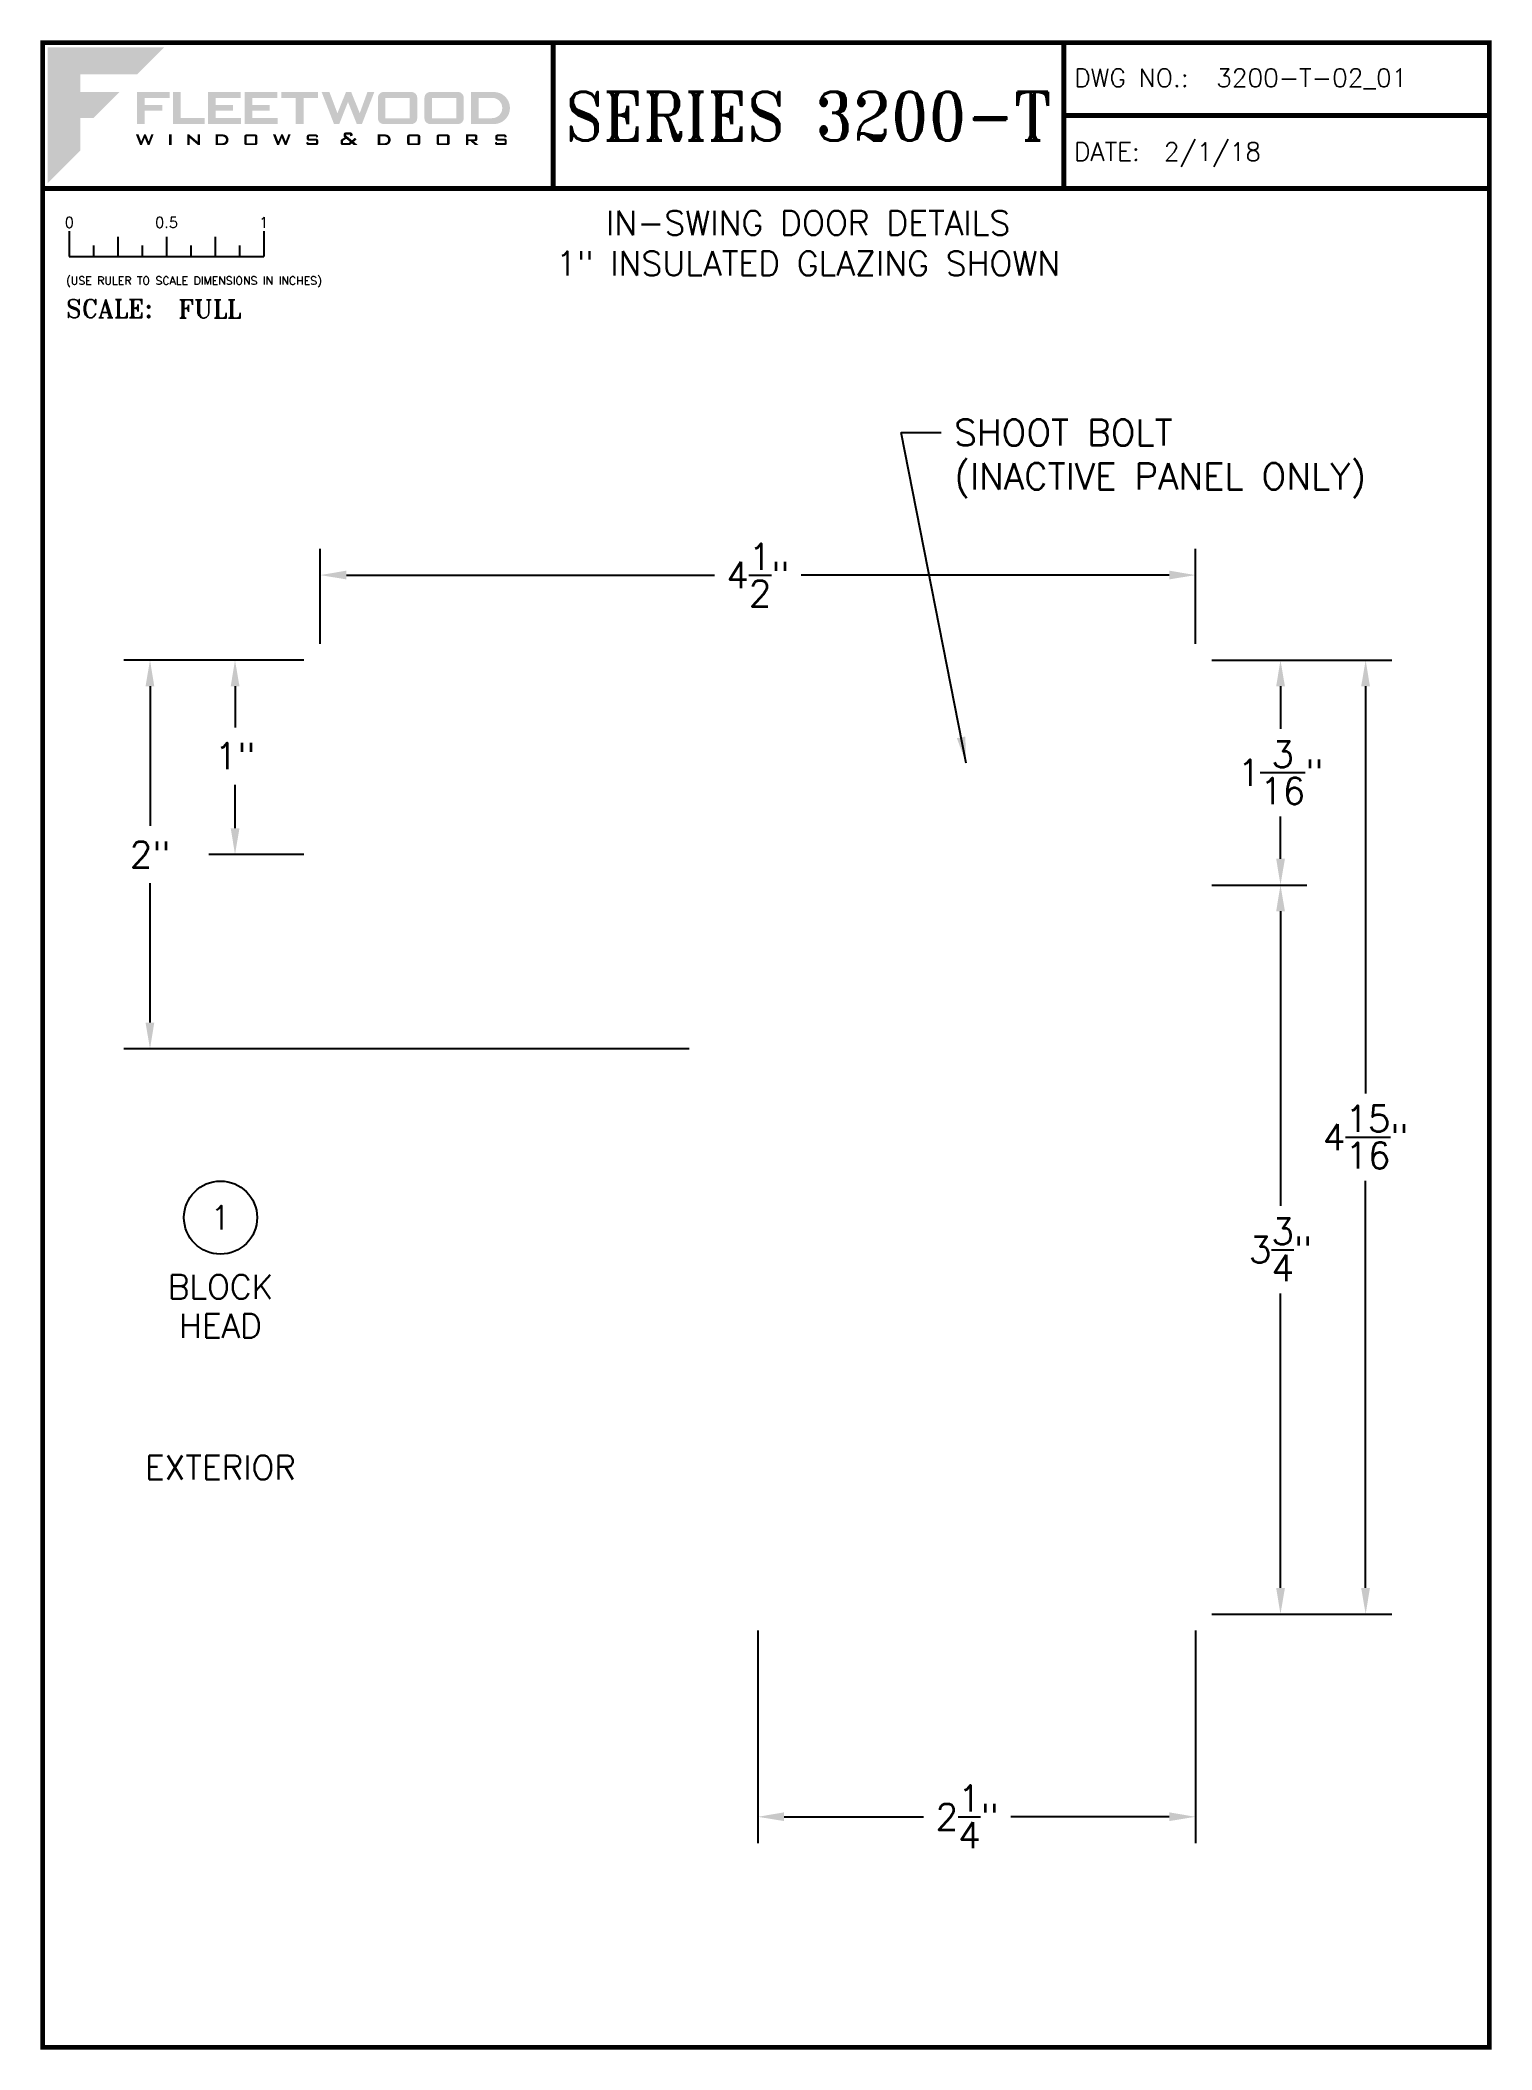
# Paper-space layout 'DETAIL 1' of a CAD drawing. Extents: x 0.3 to 7.8, y 0.1 to 10.4.
import ezdxf
from ezdxf.enums import TextEntityAlignment as Align

# ---------------------------------------------------------------- set-up
doc = ezdxf.new("R2010")
doc.units = 0
doc.header["$MEASUREMENT"] = 0
doc.layers.get('0').update_dxf_attribs({"linetype": 'CONTINUOUS'})
doc.layers.get('DEFPOINTS').update_dxf_attribs({"linetype": 'CONTINUOUS'})
for name, color, linetype in [('Ballons', 7, 'CONTINUOUS'), ('DIM', 7, 'CONTINUOUS'), ('TEXT', 7, 'CONTINUOUS')]:
    doc.layers.add(name, color=color, linetype=linetype)
doc.layers.add('VP', color=40, linetype='CONTINUOUS', plot=False)
doc.layers.get('VP').off()
doc.styles.add('ROMANS', font='romans')
doc.styles.add('ROMANT', font='romant')
doc.styles.add('SIMPLEX-094', font='simplex.shx', dxfattribs={"height": 0.094})
doc.styles.get("Standard").update_dxf_attribs({"font": 'simplex.shx'})
doc.dimstyles.new('FULL SCALE', dxfattribs={"dimscale": 0.75, "dimtxt": 0.18, "dimasz": 0.18, "dimexe": 0.18, "dimexo": 0.125, "dimgap": 0.09, "dimtad": 0, "dimtih": 1, "dimtoh": 1, "dimdec": 4, "dimzin": 0, "dimdsep": 46, "dimlunit": 4, "dimtxsty": 'Standard', "dimcen": 0.09, "dimadec": 0, "dimazin": 0, "dimtfac": 1, "dimtdec": 4, "dimtofl": 0, "dimtmove": 0, "dimatfit": 3, "dimfxl": 1, "dimtolj": 1, "dimtzin": 0, "dimarcsym": 0})

# ---------------------------------------------------------------- blocks, each defined once
blk = doc.blocks.new('*D44')
at = {"layer": 'DEFPOINTS', "color": 0}
for p in [(0.865, 7.261), (1.75, 7.261), (3.731, 5.261)]:
    blk.add_point(p, dxfattribs=at)
at = {"layer": 'TEXT', "color": 0, "lineweight": -2}
for p, q in [((1.656, 7.261), (0.73, 7.261)), ((0.865, 7.126), (0.865, 6.408)), ((0.865, 5.396), (0.865, 6.113)), ((3.637, 5.261), (0.73, 5.261))]:
    blk.add_line(p, q, dxfattribs=at)
at = {"layer": 'TEXT', "color": 0}
for points in [[(0.842, 7.126), (0.887, 7.126), (0.865, 7.261)], [(0.842, 5.396), (0.887, 5.396), (0.865, 5.261)]]:
    blk.add_solid(points, dxfattribs=at)
at = {"layer": 'TEXT', "color": 0, "insert": (0.865, 6.261), "char_height": 0.135, "attachment_point": 5}
blk.add_mtext('\\A1;2"', dxfattribs=at)
blk = doc.blocks.new('*D45')
at = {"layer": 'DEFPOINTS', "color": 0}
for p in [(1.74, 7.698), (1.74, 7.251), (6.24, 7.251)]:
    blk.add_point(p, dxfattribs=at)
at = {"layer": 'TEXT', "color": 0, "lineweight": -2}
for p, q in [((1.74, 7.344), (1.74, 7.833)), ((6.24, 7.344), (6.24, 7.833)), ((1.875, 7.698), (3.768, 7.698)), ((6.105, 7.698), (4.212, 7.698))]:
    blk.add_line(p, q, dxfattribs=at)
at = {"layer": 'TEXT', "color": 0}
for points in [[(1.875, 7.721), (1.875, 7.676), (1.74, 7.698)], [(6.105, 7.721), (6.105, 7.676), (6.24, 7.698)]]:
    blk.add_solid(points, dxfattribs=at)
at = {"layer": 'TEXT', "color": 0, "insert": (3.99, 7.698), "char_height": 0.135, "attachment_point": 5}
blk.add_mtext('\\A1;4{\\H1.000000x;\\S1/2;}"', dxfattribs=at)
blk = doc.blocks.new('Fleetwood_Logo_6-10-15')
at = {"true_color": 0x144494}
h = blk.add_hatch(color=154, dxfattribs=at)
h.dxf.hatch_style = 1
h.paths.add_polyline_path([(0.2526, -0.0017), (0.0019, -0.0017), (0.0019, -0.2942), (0.0725, -0.2236), (0.0725, -0.1535), (0.1007, -0.1535), (0.1567, -0.0976), (0.0725, -0.0976), (0.0725, -0.0596), (0.1946, -0.0596)])
at = {"true_color": 0x656b6f}
h = blk.add_hatch(color=251, dxfattribs=at)
h.dxf.hatch_style = 1
h.paths.add_polyline_path([(0.2487, -0.1256), (0.2112, -0.1256), (0.2112, -0.1102), (0.2647, -0.1102), (0.2647, -0.0976), (0.1946, -0.0976), (0.1946, -0.1667), (0.2112, -0.1667), (0.2112, -0.1377), (0.2487, -0.1377)])
h = blk.add_hatch(color=251, dxfattribs=at)
h.dxf.hatch_style = 1
h.paths.add_polyline_path([(0.2886, -0.0976), (0.272, -0.0976), (0.272, -0.1667), (0.3401, -0.1667), (0.3401, -0.1535), (0.2886, -0.1535)])
h = blk.add_hatch(color=251, dxfattribs=at)
h.dxf.hatch_style = 1
h.paths.add_polyline_path([(0.4175, -0.0976), (0.3474, -0.0976), (0.3474, -0.1667), (0.4185, -0.1667), (0.4185, -0.1534), (0.364, -0.1534), (0.364, -0.1377), (0.4015, -0.1377), (0.4015, -0.1256), (0.364, -0.1256), (0.364, -0.1102), (0.4175, -0.1102)])
h = blk.add_hatch(color=251, dxfattribs=at)
h.dxf.hatch_style = 1
h.paths.add_polyline_path([(0.4965, -0.0976), (0.4264, -0.0976), (0.4264, -0.1667), (0.4975, -0.1667), (0.4975, -0.1534), (0.443, -0.1534), (0.443, -0.1377), (0.4804, -0.1377), (0.4804, -0.1256), (0.443, -0.1256), (0.443, -0.1102), (0.4965, -0.1102)])
h = blk.add_hatch(color=251, dxfattribs=at)
h.dxf.hatch_style = 1
h.paths.add_polyline_path([(0.5842, -0.0976), (0.5054, -0.0976), (0.5054, -0.1102), (0.5365, -0.1102), (0.5365, -0.1667), (0.5531, -0.1667), (0.5531, -0.1102), (0.5842, -0.1102)])
h = blk.add_hatch(color=251, dxfattribs=at)
h.dxf.hatch_style = 1
h.paths.add_polyline_path([(0.6089, -0.0976), (0.5921, -0.0976), (0.6188, -0.1667), (0.63, -0.1667), (0.6489, -0.1192), (0.6679, -0.1667), (0.6789, -0.1667), (0.7056, -0.0976), (0.6908, -0.0976), (0.6742, -0.1433), (0.6558, -0.0976), (0.6446, -0.0976), (0.6261, -0.1433)])
h = blk.add_hatch(color=251, dxfattribs=at)
h.dxf.hatch_style = 1
h.paths.add_polyline_path([(0.7853, -0.0976), (0.726, -0.0976, 0.414214), (0.7133, -0.1102), (0.7133, -0.154, 0.414214), (0.726, -0.1667), (0.7853, -0.1667, 0.414214), (0.798, -0.154), (0.798, -0.1102, 0.414214)])
h.paths.add_polyline_path([(0.7819, -0.1102), (0.7819, -0.154), (0.7294, -0.154), (0.7294, -0.1102)], flags=16)
h = blk.add_hatch(color=251, dxfattribs=at)
h.dxf.hatch_style = 1
h.paths.add_polyline_path([(0.8856, -0.0976), (0.8262, -0.0976, 0.414214), (0.8136, -0.1102), (0.8136, -0.154, 0.414214), (0.8262, -0.1667), (0.8856, -0.1667, 0.414214), (0.8982, -0.154), (0.8982, -0.1102, 0.414214)])
h.paths.add_polyline_path([(0.8822, -0.1102), (0.8822, -0.154), (0.8296, -0.154), (0.8296, -0.1102)], flags=16)
h = blk.add_hatch(color=251, dxfattribs=at)
h.dxf.hatch_style = 1
h.paths.add_polyline_path([(0.9632, -0.0976), (0.914, -0.0976), (0.914, -0.1667), (0.9632, -0.1667, 1)])
h.paths.add_polyline_path([(0.9301, -0.1102), (0.9593, -0.1102, -1), (0.9593, -0.154), (0.9301, -0.154)], flags=16)
h = blk.add_hatch(color=7)
h.dxf.hatch_style = 1
h.paths.add_polyline_path([(0.2301, -0.1891), (0.2251, -0.1891), (0.2196, -0.2043), (0.2134, -0.1891), (0.2097, -0.1891), (0.2035, -0.2043), (0.1978, -0.1891), (0.1922, -0.1891), (0.2011, -0.2121), (0.2048, -0.2121), (0.2112, -0.1963), (0.2175, -0.2121), (0.2212, -0.2121)])
h = blk.add_hatch(color=7)
h.dxf.hatch_style = 1
h.paths.add_polyline_path([(0.2691, -0.1891), (0.2637, -0.1891), (0.2637, -0.2118), (0.2637, -0.2121), (0.2691, -0.2121)])
h = blk.add_hatch(color=7)
h.dxf.hatch_style = 1
h.paths.add_polyline_path([(0.3077, -0.1964), (0.3259, -0.2121), (0.3298, -0.2121), (0.3298, -0.1891), (0.325, -0.1891), (0.325, -0.2047), (0.3067, -0.1891), (0.3029, -0.1891), (0.3029, -0.2121), (0.3077, -0.2121)])
h = blk.add_hatch(color=7)
h.dxf.hatch_style = 1
h.paths.add_polyline_path([(0.3801, -0.1891), (0.3637, -0.1891), (0.3637, -0.2121), (0.3801, -0.2121, 1)])
h.paths.add_polyline_path([(0.3691, -0.2079), (0.3691, -0.1933), (0.3788, -0.1933, -1), (0.3788, -0.2079)], flags=16)
h = blk.add_hatch(color=7)
h.dxf.hatch_style = 1
h.paths.add_polyline_path([(0.4537, -0.2079), (0.4537, -0.1933, 0.414214), (0.4495, -0.1891), (0.4297, -0.1891, 0.414214), (0.4255, -0.1933), (0.4255, -0.2079, 0.414214), (0.4297, -0.2121), (0.4495, -0.2121, 0.414214)])
h.paths.add_polyline_path([(0.4308, -0.2079), (0.4308, -0.1933), (0.4484, -0.1933), (0.4484, -0.2079)], flags=16)
h = blk.add_hatch(color=7)
h.dxf.hatch_style = 1
h.paths.add_polyline_path([(0.5253, -0.1891), (0.5203, -0.1891), (0.5148, -0.2043), (0.5087, -0.1891), (0.5049, -0.1891), (0.4988, -0.2043), (0.493, -0.1891), (0.4874, -0.1891), (0.4963, -0.2121), (0.5001, -0.2121), (0.5064, -0.1963), (0.5127, -0.2121), (0.5164, -0.2121)])
h = blk.add_hatch(color=7)
h.dxf.hatch_style = 1
h.paths.add_polyline_path([(0.5801, -0.1891), (0.5643, -0.1891, 0.414214), (0.56, -0.1933), (0.56, -0.1981, 0.414214), (0.5643, -0.2024), (0.58, -0.2024), (0.58, -0.2078), (0.5637, -0.2078), (0.5637, -0.2052), (0.5591, -0.2062), (0.5591, -0.2078, 0.414214), (0.5634, -0.2121), (0.5805, -0.2121, 0.414214), (0.5848, -0.2078), (0.5848, -0.2024, 0.414214), (0.5805, -0.1982), (0.5648, -0.1982), (0.5648, -0.193), (0.5798, -0.193), (0.5798, -0.1958), (0.5843, -0.1948), (0.5843, -0.1933, 0.414214)])
h = blk.add_hatch(color=7)
h.dxf.hatch_style = 1
h.paths.add_polyline_path([(0.645, -0.1913, -0.222262), (0.6447, -0.1906), (0.6447, -0.1892), (0.6535, -0.1892), (0.6535, -0.193), (0.6587, -0.1918), (0.6587, -0.189, 0.414214), (0.6544, -0.1847), (0.6437, -0.1847, 0.414214), (0.6394, -0.189), (0.6394, -0.1922, 0.222262), (0.6407, -0.1948), (0.6415, -0.1955), (0.6345, -0.1998, 0.260684), (0.6329, -0.2027), (0.6329, -0.2078, 0.414214), (0.6372, -0.2121), (0.6514, -0.2121, 0.17577), (0.6536, -0.2113), (0.657, -0.2085), (0.6614, -0.2121), (0.6699, -0.2121), (0.6613, -0.2049), (0.6676, -0.1997), (0.6637, -0.1964), (0.6574, -0.2017)])
h.paths.add_polyline_path([(0.6532, -0.2052), (0.6509, -0.2072, -0.17577), (0.6502, -0.2074), (0.6382, -0.2074), (0.6382, -0.2033, -0.260684), (0.6387, -0.2025), (0.6451, -0.1985)], flags=16)
h = blk.add_hatch(color=7)
h.dxf.hatch_style = 1
h.paths.add_polyline_path([(0.7294, -0.1891), (0.713, -0.1891), (0.713, -0.2121), (0.7294, -0.2121, 1)])
h.paths.add_polyline_path([(0.7184, -0.2079), (0.7184, -0.1933), (0.7281, -0.1933, -1), (0.7281, -0.2079)], flags=16)
h = blk.add_hatch(color=7)
h.dxf.hatch_style = 1
h.paths.add_polyline_path([(0.8045, -0.2079), (0.8045, -0.1933, 0.414214), (0.8003, -0.1891), (0.7805, -0.1891, 0.414214), (0.7763, -0.1933), (0.7763, -0.2079, 0.414214), (0.7805, -0.2121), (0.8003, -0.2121, 0.414214)])
h.paths.add_polyline_path([(0.7816, -0.2079), (0.7816, -0.1933), (0.7992, -0.1933), (0.7992, -0.2079)], flags=16)
h = blk.add_hatch(color=7)
h.dxf.hatch_style = 1
h.paths.add_polyline_path([(0.8678, -0.2079), (0.8678, -0.1933, 0.414214), (0.8636, -0.1891), (0.8438, -0.1891, 0.414214), (0.8396, -0.1933), (0.8396, -0.2079, 0.414214), (0.8438, -0.2121), (0.8636, -0.2121, 0.414214)])
h.paths.add_polyline_path([(0.8449, -0.2079), (0.8449, -0.1933), (0.8624, -0.1933), (0.8624, -0.2079)], flags=16)
h = blk.add_hatch(color=7)
h.dxf.hatch_style = 1
h.paths.add_polyline_path([(0.9277, -0.1993), (0.9277, -0.1933, 0.414214), (0.9235, -0.1891), (0.9028, -0.1891), (0.9028, -0.2121), (0.9082, -0.2121), (0.9082, -0.2035), (0.9131, -0.2035), (0.9224, -0.2121), (0.9303, -0.2121), (0.9197, -0.2035), (0.9235, -0.2035, 0.414214)])
h.paths.add_polyline_path([(0.9082, -0.1993), (0.9082, -0.1933), (0.9214, -0.1933, -0.414214), (0.9224, -0.1943), (0.9224, -0.1983, -0.414214), (0.9214, -0.1993)], flags=16)
h = blk.add_hatch(color=7)
h.dxf.hatch_style = 1
h.paths.add_polyline_path([(0.9867, -0.1982), (0.971, -0.1982), (0.971, -0.193), (0.9859, -0.193), (0.9859, -0.1958), (0.9905, -0.1948), (0.9905, -0.1933, 0.414214), (0.9863, -0.1891), (0.9705, -0.1891, 0.414214), (0.9662, -0.1933), (0.9662, -0.1981, 0.414214), (0.9705, -0.2024), (0.9862, -0.2024), (0.9862, -0.2078), (0.9699, -0.2078), (0.9699, -0.2052), (0.9653, -0.2062), (0.9653, -0.2078, 0.414214), (0.9696, -0.2121), (0.9867, -0.2121, 0.414214), (0.991, -0.2078), (0.991, -0.2024, 0.414214)])
blk = doc.blocks.new('A-SIZE_P')
at = {"const_width": 0.025}
blk.add_lwpolyline([(0.313, 0.125), (7.751, 0.125), (7.751, 10.437), (0.313, 10.437)], close=True, dxfattribs=at)
for points in [[(2.938, 10.437), (2.938, 9.687)], [(5.563, 10.437), (5.563, 9.687)], [(5.563, 10.062), (7.751, 10.062)], [(0.313, 9.687), (7.751, 9.687)]]:
    blk.add_lwpolyline(points, dxfattribs=at)
at = {"xscale": 2.387023416083395, "yscale": 2.387023416083395, "zscale": 2.387023416083395}
blk.add_blockref('Fleetwood_Logo_6-10-15', (0.334, 10.416), dxfattribs=at)
for s, style, p in [('DWG NO.:', 'SIMPLEX-094', (5.617, 10.209)), ('DATE:', 'SIMPLEX-094', (5.616, 9.829)), ('SCALE:', 'ROMANT', (0.433, 9.022))]:
    blk.add_text(s, height=0.094, dxfattribs=dict(style=style)).set_placement(p)
for tag, p, style in [('DWG_NO', (6.346, 10.209), 'SIMPLEX-094'), ('DATE', (6.077, 9.829), 'SIMPLEX-094'), ('SCALE', (1.011, 9.02), 'ROMANT')]:
    blk.add_attdef(tag, p, '', height=0.094, dxfattribs=dict(style=style))
for tag, height, style, width, p, p2 in [('DWG_NO_F', 0.094, 'SIMPLEX-094', 1.745692, (6.347, 10.209), (7.683, 10.209)), ('PRODUCT', 0.25, 'ROMANT', 1.390728, (3.001, 9.934), (5.5, 9.934))]:
    blk.add_attdef(tag, text='', height=height, dxfattribs=dict(style=style, width=width)).set_placement(p, p2, align=Align.FIT)
blk = doc.blocks.new('Full')
for p, q in [((0.137, -0.219), (0.137, -0.35)), ((0.262, -0.294), (0.262, -0.35)), ((0.387, -0.249), (0.387, -0.35)), ((0.512, -0.294), (0.512, -0.35)), ((0.637, -0.249), (0.637, -0.35)), ((0.762, -0.294), (0.762, -0.35)), ((0.887, -0.249), (0.887, -0.35)), ((1.012, -0.294), (1.012, -0.35)), ((1.137, -0.219), (1.137, -0.35)), ((0.137, -0.35), (1.137, -0.35))]:
    blk.add_line(p, q)
for s, p in [('0', (0.137, -0.219)), ('0.5', (0.637, -0.219)), ('1', (1.137, -0.219))]:
    blk.add_text(s, height=0.055).set_placement(p, align=Align.BOTTOM_CENTER)
at = {"style": 'ROMANS'}
blk.add_text('(USE RULER TO SCALE DIMENSIONS IN INCHES)', height=0.04115, dxfattribs=at).set_placement((0.12, -0.495))
blk = doc.blocks.new('*D88')
at = {"layer": 'Ballons', "color": 0, "lineweight": -2}
for p, q in [((1.656, 7.261), (1.167, 7.261)), ((1.302, 7.126), (1.302, 6.915)), ((1.302, 6.396), (1.302, 6.619)), ((1.656, 6.261), (1.167, 6.261))]:
    blk.add_line(p, q, dxfattribs=at)
at = {"layer": 'Ballons', "color": 0}
for points in [[(1.28, 7.126), (1.325, 7.126), (1.302, 7.261)], [(1.28, 6.396), (1.325, 6.396), (1.302, 6.261)]]:
    blk.add_solid(points, dxfattribs=at)
at = {"layer": 'DEFPOINTS', "color": 0}
for p in [(1.75, 7.261), (1.302, 6.261), (1.75, 6.261)]:
    blk.add_point(p, dxfattribs=at)
at = {"layer": 'Ballons', "color": 0, "insert": (1.302, 6.767), "char_height": 0.135, "attachment_point": 5}
blk.add_mtext('\\A1;1"', dxfattribs=at)
blk = doc.blocks.new('*D89')
at = {"layer": 'Ballons', "color": 0, "lineweight": -2}
for p, q in [((3.99, 2.27), (3.99, 1.176)), ((6.24, 2.269), (6.24, 1.176)), ((4.125, 1.311), (4.841, 1.311)), ((6.105, 1.311), (5.291, 1.311))]:
    blk.add_line(p, q, dxfattribs=at)
at = {"layer": 'Ballons', "color": 0}
for points in [[(4.125, 1.334), (4.125, 1.289), (3.99, 1.311)], [(6.105, 1.334), (6.105, 1.289), (6.24, 1.311)]]:
    blk.add_solid(points, dxfattribs=at)
at = {"layer": 'DEFPOINTS', "color": 0}
for p in [(3.99, 2.364), (6.24, 2.363), (6.24, 1.311)]:
    blk.add_point(p, dxfattribs=at)
at = {"layer": 'Ballons', "color": 0, "insert": (5.066, 1.311), "char_height": 0.135, "attachment_point": 5}
blk.add_mtext('\\A1;2{\\H1.000000x;\\S1/4;}"', dxfattribs=at)
blk = doc.blocks.new('*D90')
at = {"layer": 'Ballons', "color": 0, "lineweight": -2}
for p, q in [((6.324, 6.104), (6.812, 6.104)), ((6.677, 5.969), (6.677, 4.453)), ((6.677, 2.488), (6.677, 4.003)), ((6.324, 2.353), (6.812, 2.353))]:
    blk.add_line(p, q, dxfattribs=at)
at = {"layer": 'Ballons', "color": 0}
for points in [[(6.655, 5.969), (6.7, 5.969), (6.677, 6.104)], [(6.655, 2.488), (6.7, 2.488), (6.677, 2.353)]]:
    blk.add_solid(points, dxfattribs=at)
at = {"layer": 'DEFPOINTS', "color": 0}
for p in [(6.23, 6.104), (6.23, 2.353), (6.677, 2.353)]:
    blk.add_point(p, dxfattribs=at)
at = {"layer": 'Ballons', "color": 0, "insert": (6.677, 4.228), "char_height": 0.135, "attachment_point": 5}
blk.add_mtext('\\A1;3{\\H1.000000x;\\S3/4;}"', dxfattribs=at)
blk = doc.blocks.new('*D160')
at = {"layer": 'Ballons', "color": 0, "lineweight": -2}
for p, q in [((6.324, 7.261), (7.25, 7.261)), ((7.115, 7.126), (7.115, 5.032)), ((7.115, 2.488), (7.115, 4.582)), ((6.324, 2.353), (7.25, 2.353))]:
    blk.add_line(p, q, dxfattribs=at)
at = {"layer": 'Ballons', "color": 0}
for points in [[(7.092, 7.126), (7.137, 7.126), (7.115, 7.261)], [(7.092, 2.488), (7.137, 2.488), (7.115, 2.353)]]:
    blk.add_solid(points, dxfattribs=at)
at = {"layer": 'DEFPOINTS', "color": 0}
for p in [(6.23, 7.261), (6.23, 2.353), (7.115, 2.353)]:
    blk.add_point(p, dxfattribs=at)
at = {"layer": 'Ballons', "color": 0, "insert": (7.115, 4.807), "char_height": 0.135, "attachment_point": 5}
blk.add_mtext('\\A1;4{\\H1.000000x;\\S15/16;}"', dxfattribs=at)
blk = doc.blocks.new('*D186')
at = {"layer": 'Ballons', "color": 0, "lineweight": -2}
for p, q in [((6.324, 7.261), (6.812, 7.261)), ((6.677, 7.126), (6.677, 6.907)), ((6.677, 6.239), (6.677, 6.457)), ((6.324, 6.104), (6.812, 6.104))]:
    blk.add_line(p, q, dxfattribs=at)
at = {"layer": 'Ballons', "color": 0}
for points in [[(6.655, 7.126), (6.7, 7.126), (6.677, 7.261)], [(6.655, 6.239), (6.7, 6.239), (6.677, 6.104)]]:
    blk.add_solid(points, dxfattribs=at)
at = {"layer": 'DEFPOINTS', "color": 0}
for p in [(6.23, 7.261), (6.23, 6.104), (6.677, 6.104)]:
    blk.add_point(p, dxfattribs=at)
at = {"layer": 'Ballons', "color": 0, "insert": (6.677, 6.682), "char_height": 0.135, "attachment_point": 5}
blk.add_mtext('\\A1;1{\\H1.000000x;\\S3/16;}"', dxfattribs=at)

psp = doc.layouts.new('DETAIL 1')

# ---------------------------------------------------------------- linework, layer by layer
at = {"layer": 'TEXT'}
psp.add_circle((1.22762, 4.39323), 0.188, dxfattribs=at)

# ---------------------------------------------------------------- block references
ref = psp.add_blockref('A-SIZE_P', (0, 0))
ref.add_attrib('DATE', '2/1/18', (6.07741, 9.82884), dxfattribs={"height": 0.094, "style": 'SIMPLEX-094'})
ref.add_attrib('SCALE', 'FULL', (1.01101, 9.02035), dxfattribs={"height": 0.094, "style": 'ROMANT'})
ref.add_attrib('PRODUCT', 'SERIES 3200-T', dxfattribs={"height": 0.25, "style": 'ROMANT', "width": 0.807692}).set_placement((3.0005, 9.93352), (5.5005, 9.93352), align=Align.FIT)
ref.add_attrib('DWG_NO', '3200-T-02_01', (6.34634, 10.20879), dxfattribs={"height": 0.094, "style": 'SIMPLEX-094'})
psp.add_blockref('Full', (0.313, 9.687))

# ---------------------------------------------------------------- texts
at = {"layer": 'DIM', "insert": (5, 8.49885), "char_height": 0.135, "attachment_point": 1}
psp.add_mtext('\\A1;SHOOT BOLT\\P(INACTIVE PANEL ONLY)', dxfattribs=at)
at = {"layer": 'TEXT'}
psp.add_text('1', height=0.124, dxfattribs=at).set_placement((1.22762, 4.39323), align=Align.MIDDLE_CENTER)
for s, p in [('BLOCK', (1.22762, 3.97486)), ('HEAD', (1.22762, 3.77486)), ('EXTERIOR', (1.22762, 3.04559))]:
    psp.add_text(s, height=0.124, dxfattribs=at).set_placement(p, align=Align.CENTER)
at = {"layer": 'TEXT', "insert": (4.24902, 9.57231), "char_height": 0.125, "width": 2.9166667, "attachment_point": 2}
psp.add_mtext('IN-SWING DOOR DETAILS\\P1" INSULATED GLAZING SHOWN', dxfattribs=at)

# ---------------------------------------------------------------- dimensions: what is measured, and where the dimension line sits
at = {"layer": 'Ballons'}
for base, p1, p2, angle, picture, middle in [((1.30237, 6.26062), (1.74987, 7.26062), (1.74987, 6.26062), 90, '*D88', (1.30237, 6.76705)), ((7.11488, 2.35271), (6.22987, 7.26062), (6.22998, 2.35271), 90, '*D160', (7.11488, 4.80671)), ((6.67738, 2.35271), (6.22998, 6.1037), (6.22998, 2.35271), 90, '*D90', (6.67738, 4.22821)), ((6.23998, 1.31123), (3.98998, 2.36382), (6.23998, 2.36271), 180, '*D89', (5.06573, 1.31123))]:
    dim = psp.add_linear_dim(base=base, p1=p1, p2=p2, angle=angle, dimstyle='FULL SCALE', dxfattribs=at)
    dim.commit()
    dim.dimension.update_dxf_attribs({"geometry": picture, "text_midpoint": middle, "dimtype": 160})
dim = psp.add_linear_dim(base=(6.67738, 6.1037), p1=(6.22987, 7.26062), p2=(6.22987, 6.1037), angle=90, dimstyle='FULL SCALE', dxfattribs=at)
dim.commit()
dim.dimension.update_dxf_attribs({"geometry": '*D186', "text_midpoint": (6.67738, 6.68216)})
at = {"layer": 'TEXT'}
for base, p1, p2, angle, picture, middle in [((1.73987, 7.69812), (6.23987, 7.25062), (1.73987, 7.25062), 180, '*D45', (3.98987, 7.69812)), ((0.86487, 7.26062), (3.73108, 5.26062), (1.74987, 7.26062), 90, '*D44', (0.86487, 6.26062))]:
    dim = psp.add_linear_dim(base=base, p1=p1, p2=p2, angle=angle, dimstyle='FULL SCALE', dxfattribs=at)
    dim.commit()
    dim.dimension.update_dxf_attribs({"geometry": picture, "text_midpoint": middle})

# ---------------------------------------------------------------- leaders
at = {"layer": 'DIM', "annotation_type": 0, "has_hookline": 1, "hookline_direction": 0, "text_width": 2.43643}
psp.add_leader([(5.06097, 6.7312), (4.72681, 8.43135), (4.9325, 8.43135)], dimstyle='FULL SCALE', override={"dimgap": 0.09, "dimtad": 0}, dxfattribs=at)

# ---------------------------------------------------------------- viewports
at = {"layer": 'VP'}
psp.add_viewport(center=(3.98366, 4.5036), size=(4.95883, 6.030999), view_center_point=(7.15088, 36.31737), view_height=6.030999, dxfattribs=at)

doc.saveas('drawing.dxf')
